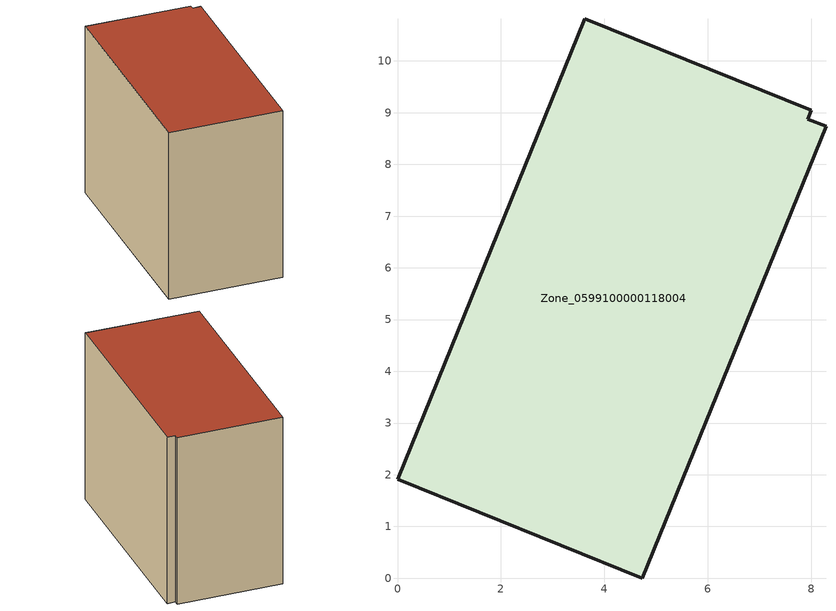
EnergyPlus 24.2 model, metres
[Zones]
Zone_0599100000118004
 floor ground (C_G): 0,1.92 3.62,10.81 8,9.05 7.93,8.87 8.28,8.73 4.73,0 z0
 wall outside (C_F): 0,1.92 4.73,0 8.28,8.73 7.93,8.87 8,9.05 3.62,10.81 0,1.92 z0:7.96
 roof outside (C_R): 3.62,10.81 0,1.92 4.73,0 8.28,8.73 7.93,8.87 8,9.05 z7.96
[BUILDING]
Pand.0599100000118004: North Axis=0; Terrain=City; Loads Convergence Tolerance Value=0.04; Temperature Convergence Tolerance Value=0.4; Solar Distribution=FullExterior; Maximum Number of Warmup Days=25; Minimum Number of Warmup Days=1
[Site:Location]
Rotterdam.The.Hague.AP_ZH_NLD Design_Conditions: Latitude=51.96; Longitude=4.45; Time Zone=1; Elevation=-4.5
[SITE:GROUNDTEMPERATURE:BUILDINGSURFACE]
18, 18, 18, 18, 18, 18, 18, 18, 18, 18, 18, 18
[MATERIAL] Thermal Absorptance=0.9; Solar Absorptance=0.7; Visible Absorptance=0.7
Name | Roughness | Thickness | Conductivity | Density | Specific Heat
G.TI.1975-1991 | MediumSmooth | 0.15 | 0.288461 | 540 | 1210
F.TI.1975-1991 | Rough | 0.3 | 0.230769 | 1920 | 840
R.TI.1975-1991 | MediumRough | 0.2 | 0.153846 | 1500 | 1000
[CONSTRUCTION]
C_G: G.TI.1975-1991
C_F: F.TI.1975-1991
C_R: R.TI.1975-1991
[ZONE]
Zone_0599100000118004: Type=1; Multiplier=1; Ceiling Height=Autocalculate; Volume=Autocalculate; Floor Area=autocalculate; Part of Total Floor Area=Yes
[ZONEINFILTRATION:DESIGNFLOWRATE]
Infil_Zone_0599100000118004: Zone or ZoneList or Space or SpaceList=Zone_0599100000118004; Schedule=AlwaysOn; Design Flow Rate Calculation Method=Flow/Area; Flow Rate per Floor Area=0.003; Constant Term Coefficient=1; Temperature Term Coefficient=0; Velocity Term Coefficient=0; Velocity Squared Term Coefficient=0
[HVACTEMPLATE:ZONE:IDEALLOADSAIRSYSTEM]
Zone_0599100000118004: Maximum Heating Supply Air Temperature=50; Minimum Cooling Supply Air Temperature=13; Maximum Heating Supply Air Humidity Ratio=0.0156; Minimum Cooling Supply Air Humidity Ratio=0.0077; Heating Limit=NoLimit; Cooling Limit=NoLimit; Dehumidification Control Type=ConstantSensibleHeatRatio; Cooling Sensible Heat Ratio=0.7; Dehumidification Setpoint=60; Humidification Control Type=None; Humidification Setpoint=30; Outdoor Air Method=None; Outdoor Air Flow Rate per Person=0.00944; Outdoor Air Flow Rate per Zone Floor Area=0; Outdoor Air Flow Rate per Zone=0; Demand Controlled Ventilation Type=None; Outdoor Air Economizer Type=NoEconomizer; Heat Recovery Type=None; Sensible Heat Recovery Effectiveness=0.7; Latent Heat Recovery Effectiveness=0.65
[ZONECONTROL:THERMOSTAT]
ThermostatControl_Zone_0599100000118004: Zone or ZoneList=Zone_0599100000118004; Control Type Schedule=DualSetpointControlType; Control 1=Thermostat_Zone_0599100000118004; Temperature Difference Between Cutout And Setpoint=0
[THERMOSTATSETPOINT:DUALSETPOINT]
Thermostat_Zone_0599100000118004: Heating Setpoint Temperature Schedule=HeatingSetpoint_Zone_0599100000118004; Cooling Setpoint Temperature Schedule=CoolingSetpoint_Zone_0599100000118004
[SCHEDULE:COMPACT]
HeatingSetpoint_Zone_0599100000118004: Through: 12/31, For: AllDays, Until: 24:00, 21
CoolingSetpoint_Zone_0599100000118004: Through: 12/31, For: AllDays, Until: 24:00, 24
DualSetpointControlType: Through: 12/31, For: AllDays, Until: 24:00, 4
AlwaysOn: Through: 12/31, For: AllDays, Until: 24:00, 1
